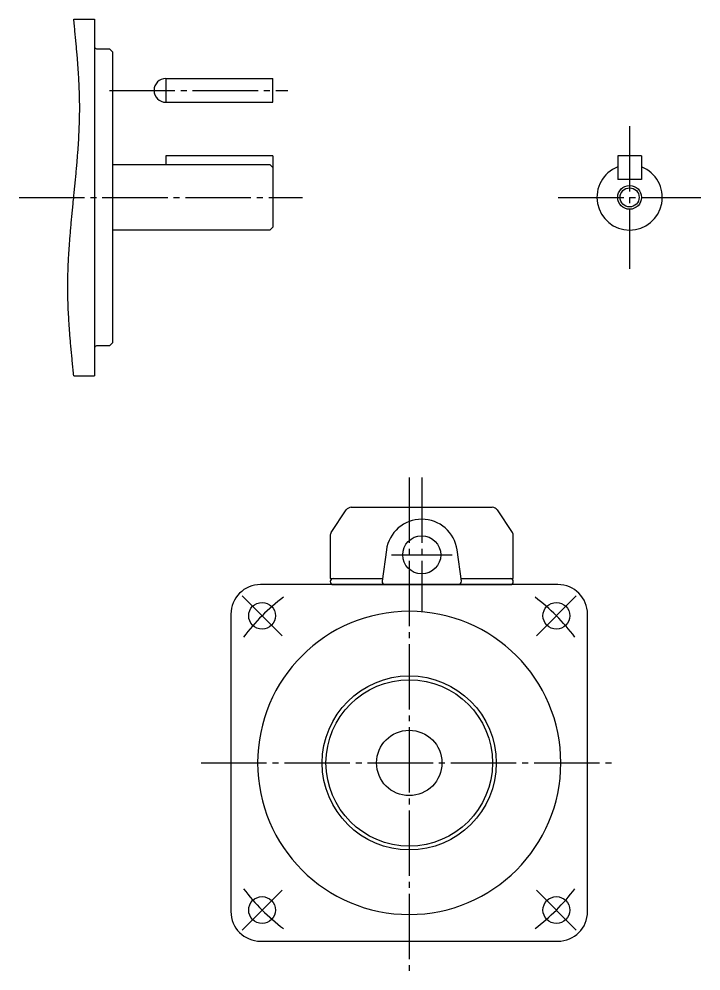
# Model space of a CAD drawing. Extents: x -189 to 230, y -169 to 124.
# Drawn here: x 115.5 to 230.2, y -36.5 to 123.6 of the extents above; entities that cross this region are included whole.
import ezdxf

# ---------------------------------------------------------------- set-up
doc = ezdxf.new("R2010")
doc.units = 0
doc.linetypes.add('DASH_CENTER', pattern=[14, 11, -1, 1, -1])
doc.layers.get('0').update_dxf_attribs({"linetype": 'CONTINUOUS'})

msp = doc.modelspace()

# ---------------------------------------------------------------- linework, layer by layer
at = {"color": 7, "linetype": 'CONTINUOUS'}
for p, q in [((124.69, 123.64), (128.19, 123.64)), ((128.19, 123.64), (128.19, 63.64)), ((128.49, 118.64), (130.69, 118.64)), ((130.69, 118.64), (131.19, 118.14)), ((131.19, 118.14), (131.19, 69.14)), ((140.19, 113.64), (158.19, 113.64)), ((140.19, 113.64), (140.19, 109.64)), ((158.19, 109.64), (158.19, 113.64)), ((140.19, 109.64), (158.19, 109.64)), ((140.19, 100.64), (140.19, 99.14)), ((158.19, 100.64), (140.19, 100.64)), ((158.19, 100.64), (158.19, 88.64)), ((216.19, 100.64), (216.19, 96.64)), ((220.19, 100.64), (216.19, 100.64)), ((220.19, 100.64), (220.19, 96.64)), ((131.19, 99.14), (157.69, 99.14)), ((157.69, 99.14), (158.19, 98.64)), ((220.19, 96.64), (216.19, 96.64)), ((157.69, 88.14), (131.19, 88.14)), ((158.19, 88.64), (157.69, 88.14)), ((131.19, 69.14), (130.69, 68.64)), ((130.69, 68.64), (128.49, 68.64)), ((124.69, 63.64), (128.19, 63.64)), ((167.98, 37.25), (170.52, 41.05)), ((171.35, 41.5), (195.08, 41.5)), ((195.91, 41.05), (198.45, 37.25)), ((167.82, 36.7), (167.82, 29.6)), ((198.62, 29.6), (198.62, 36.7)), ((177.27, 34.32), (176.55, 29.07)), ((189.89, 29.07), (189.16, 34.32)), ((167.92, 29.5), (176.6, 29.5)), ((189.83, 29.5), (198.52, 29.5)), ((181.12, 28.5), (156.12, 28.5)), ((168.32, 28.5), (183.22, 28.5)), ((206.12, 28.5), (181.12, 28.5)), ((183.22, 28.5), (198.12, 28.5)), ((151.12, 23.5), (151.12, -26.5)), ((211.12, -26.5), (211.12, 23.5)), ((156.12, -31.5), (181.12, -31.5)), ((181.12, -31.5), (206.12, -31.5))]:
    msp.add_line(p, q, dxfattribs=at)
at = {"color": 1, "linetype": 'DASH_CENTER'}
for p, q in [((130.69, 111.64), (160.69, 111.64)), ((218.19, 105.64), (218.19, 81.64)), ((115.49, 93.64), (163.19, 93.64)), ((206.19, 93.64), (230.19, 93.64)), ((181.12, 46.5), (181.12, -36.5)), ((183.22, 46.5), (183.22, 23.91)), ((178.12, 33.5), (188.32, 33.5)), ((159.73, 19.89), (153.01, 26.61)), ((209.22, 26.61), (202.51, 19.89)), ((146.12, -1.5), (188.12, -1.5)), ((188.12, -1.5), (216.12, -1.5)), ((159.73, -22.89), (153.01, -29.61)), ((209.22, -29.61), (202.51, -22.89))]:
    msp.add_line(p, q, dxfattribs=at)
at = {"color": 2}
msp.add_polyline3d([(124.69, 63.64, 0), (124.66, 63.91, 0), (124.64, 64.17, 0), (124.61, 64.44, 0), (124.58, 64.71, 0), (124.56, 64.98, 0), (124.53, 65.25, 0), (124.5, 65.52, 0), (124.47, 65.79, 0), (124.45, 66.06, 0), (124.42, 66.33, 0), (124.4, 66.6, 0), (124.37, 66.87, 0), (124.35, 67.13, 0), (124.32, 67.4, 0), (124.3, 67.67, 0), (124.27, 67.94, 0), (124.25, 68.21, 0), (124.22, 68.48, 0), (124.2, 68.75, 0), (124.17, 69.02, 0), (124.15, 69.29, 0), (124.13, 69.56, 0), (124.11, 69.83, 0), (124.08, 70.09, 0), (124.06, 70.36, 0), (124.04, 70.63, 0), (124.02, 70.9, 0), (124, 71.17, 0), (123.98, 71.44, 0), (123.96, 71.71, 0), (123.94, 71.98, 0), (123.92, 72.25, 0), (123.91, 72.52, 0), (123.89, 72.78, 0), (123.87, 73.05, 0), (123.86, 73.32, 0), (123.84, 73.59, 0), (123.83, 73.86, 0), (123.81, 74.13, 0), (123.8, 74.4, 0), (123.78, 74.67, 0), (123.77, 74.94, 0), (123.76, 75.21, 0), (123.75, 75.48, 0), (123.74, 75.74, 0), (123.73, 76.01, 0), (123.72, 76.28, 0), (123.72, 76.55, 0), (123.71, 76.82, 0), (123.7, 77.09, 0), (123.7, 77.36, 0), (123.7, 77.63, 0), (123.69, 77.9, 0), (123.69, 78.17, 0), (123.69, 78.43, 0), (123.69, 78.7, 0), (123.69, 78.97, 0), (123.69, 79.24, 0), (123.69, 79.51, 0), (123.7, 79.78, 0), (123.7, 80.05, 0), (123.71, 80.32, 0), (123.71, 80.59, 0), (123.72, 80.86, 0), (123.73, 81.13, 0), (123.74, 81.39, 0), (123.75, 81.66, 0), (123.76, 81.93, 0), (123.77, 82.2, 0), (123.78, 82.47, 0), (123.79, 82.74, 0), (123.8, 83.01, 0), (123.82, 83.28, 0), (123.83, 83.55, 0), (123.85, 83.82, 0), (123.86, 84.09, 0), (123.88, 84.35, 0), (123.9, 84.62, 0), (123.91, 84.89, 0), (123.93, 85.16, 0), (123.95, 85.43, 0), (123.97, 85.7, 0), (123.99, 85.97, 0), (124.01, 86.24, 0), (124.03, 86.51, 0), (124.05, 86.78, 0), (124.07, 87.04, 0), (124.09, 87.31, 0), (124.12, 87.58, 0), (124.14, 87.85, 0), (124.16, 88.12, 0), (124.19, 88.39, 0), (124.21, 88.66, 0), (124.23, 88.93, 0), (124.26, 89.2, 0), (124.28, 89.47, 0), (124.31, 89.74, 0), (124.33, 90, 0), (124.36, 90.27, 0), (124.38, 90.54, 0), (124.41, 90.81, 0), (124.44, 91.08, 0), (124.46, 91.35, 0), (124.49, 91.62, 0), (124.52, 91.89, 0), (124.54, 92.16, 0), (124.57, 92.43, 0), (124.59, 92.69, 0), (124.62, 92.96, 0), (124.65, 93.23, 0), (124.68, 93.5, 0), (124.7, 93.77, 0), (124.73, 94.04, 0), (124.76, 94.31, 0), (124.78, 94.58, 0), (124.81, 94.85, 0), (124.84, 95.12, 0), (124.86, 95.39, 0), (124.89, 95.65, 0), (124.92, 95.92, 0), (124.94, 96.19, 0), (124.97, 96.46, 0), (124.99, 96.73, 0), (125.02, 97, 0), (125.05, 97.27, 0), (125.07, 97.54, 0), (125.1, 97.81, 0), (125.12, 98.08, 0), (125.14, 98.35, 0), (125.17, 98.61, 0), (125.19, 98.88, 0), (125.22, 99.15, 0), (125.24, 99.42, 0), (125.26, 99.69, 0), (125.28, 99.96, 0), (125.31, 100.23, 0), (125.33, 100.5, 0), (125.35, 100.77, 0), (125.37, 101.04, 0), (125.39, 101.31, 0), (125.41, 101.57, 0), (125.43, 101.84, 0), (125.45, 102.11, 0), (125.47, 102.38, 0), (125.48, 102.65, 0), (125.5, 102.92, 0), (125.52, 103.19, 0), (125.53, 103.46, 0), (125.55, 103.73, 0), (125.56, 104, 0), (125.57, 104.26, 0), (125.59, 104.53, 0), (125.6, 104.8, 0), (125.61, 105.07, 0), (125.62, 105.34, 0), (125.63, 105.61, 0), (125.64, 105.88, 0), (125.65, 106.15, 0), (125.66, 106.42, 0), (125.67, 106.69, 0), (125.67, 106.95, 0), (125.68, 107.22, 0), (125.68, 107.49, 0), (125.68, 107.76, 0), (125.69, 108.03, 0), (125.69, 108.3, 0), (125.69, 108.57, 0), (125.69, 108.84, 0), (125.69, 109.11, 0), (125.69, 109.38, 0), (125.68, 109.65, 0), (125.68, 109.92, 0), (125.67, 110.18, 0), (125.67, 110.45, 0), (125.66, 110.72, 0), (125.65, 110.99, 0), (125.65, 111.26, 0), (125.64, 111.53, 0), (125.63, 111.8, 0), (125.62, 112.07, 0), (125.61, 112.34, 0), (125.59, 112.61, 0), (125.58, 112.87, 0), (125.57, 113.14, 0), (125.55, 113.41, 0), (125.54, 113.68, 0), (125.52, 113.95, 0), (125.51, 114.22, 0), (125.49, 114.49, 0), (125.47, 114.76, 0), (125.46, 115.03, 0), (125.44, 115.3, 0), (125.42, 115.56, 0), (125.4, 115.83, 0), (125.38, 116.1, 0), (125.36, 116.37, 0), (125.34, 116.64, 0), (125.32, 116.91, 0), (125.3, 117.18, 0), (125.27, 117.45, 0), (125.25, 117.72, 0), (125.23, 117.99, 0), (125.2, 118.26, 0), (125.18, 118.53, 0), (125.16, 118.79, 0), (125.13, 119.06, 0), (125.11, 119.33, 0), (125.08, 119.6, 0), (125.06, 119.87, 0), (125.03, 120.14, 0), (125.01, 120.41, 0), (124.98, 120.68, 0), (124.95, 120.95, 0), (124.93, 121.22, 0), (124.9, 121.48, 0), (124.88, 121.75, 0), (124.85, 122.02, 0), (124.82, 122.29, 0), (124.8, 122.56, 0), (124.77, 122.83, 0), (124.74, 123.1, 0), (124.72, 123.37, 0), (124.69, 123.64, 0)], dxfattribs=at)
at = {"color": 2, "linetype": 'CONTINUOUS'}
msp.add_circle((218.19, 93.64), 2, dxfattribs=at)
at = {"color": 7, "linetype": 'CONTINUOUS'}
for centre, radius in [((218.19, 93.64), 1.6), ((183.22, 33.5), 3.2), ((156.37, 23.25), 2.25), ((205.87, 23.25), 2.25), ((181.12, -1.5), 14.64), ((181.12, -1.5), 14), ((181.12, -1.5), 5.5), ((156.37, -26.25), 2.25), ((205.87, -26.25), 2.25)]:
    msp.add_circle(centre, radius, dxfattribs=at)
for centre, radius, start, end in [((128.49, 118.94), 0.3, 180, 270), ((128.49, 68.34), 0.3, 90, 180), ((171.35, 40.5), 1, 90, 146.3099), ((195.08, 40.5), 1, 33.6901, 90), ((183.22, 33.5), 6, 7.8875, 172.1125), ((168.82, 36.7), 1, 146.3099, 180), ((197.62, 36.7), 1, 0, 33.6901), ((167.92, 29.6), 0.1, 180, 270), ((168.32, 29), 0.5, 90, 270), ((177.04, 29), 0.5, 172.1125, 270), ((189.39, 29), 0.5, 270, 7.8875), ((198.12, 29), 0.5, 270, 90), ((198.52, 29.6), 0.1, 270, 0), ((156.12, 23.5), 5, 90, 180), ((206.12, 23.5), 5, 0, 90), ((181.12, -1.5), 25.5, 90, 270), ((181.12, -1.5), 25.5, 270, 90), ((156.12, -26.5), 5, 180, 270), ((206.12, -26.5), 5, 270, 0)]:
    msp.add_arc(centre, radius, start, end, dxfattribs=at)
for centre, radius, start, end in [((140.19, 111.64), 2, 90, 270), ((218.19, 93.64), 5.5, 111.3237, 68.6763)]:
    msp.add_arc(centre, radius, start, end)
at = {"color": 1, "linetype": 'DASH_CENTER'}
for start, end in [(127.2182, 142.7818), (37.2182, 52.7818), (217.2182, 232.7818), (307.2182, 322.7818)]:
    msp.add_arc((181.12, -1.5), 35, start, end, dxfattribs=at)

doc.saveas('drawing.dxf')
